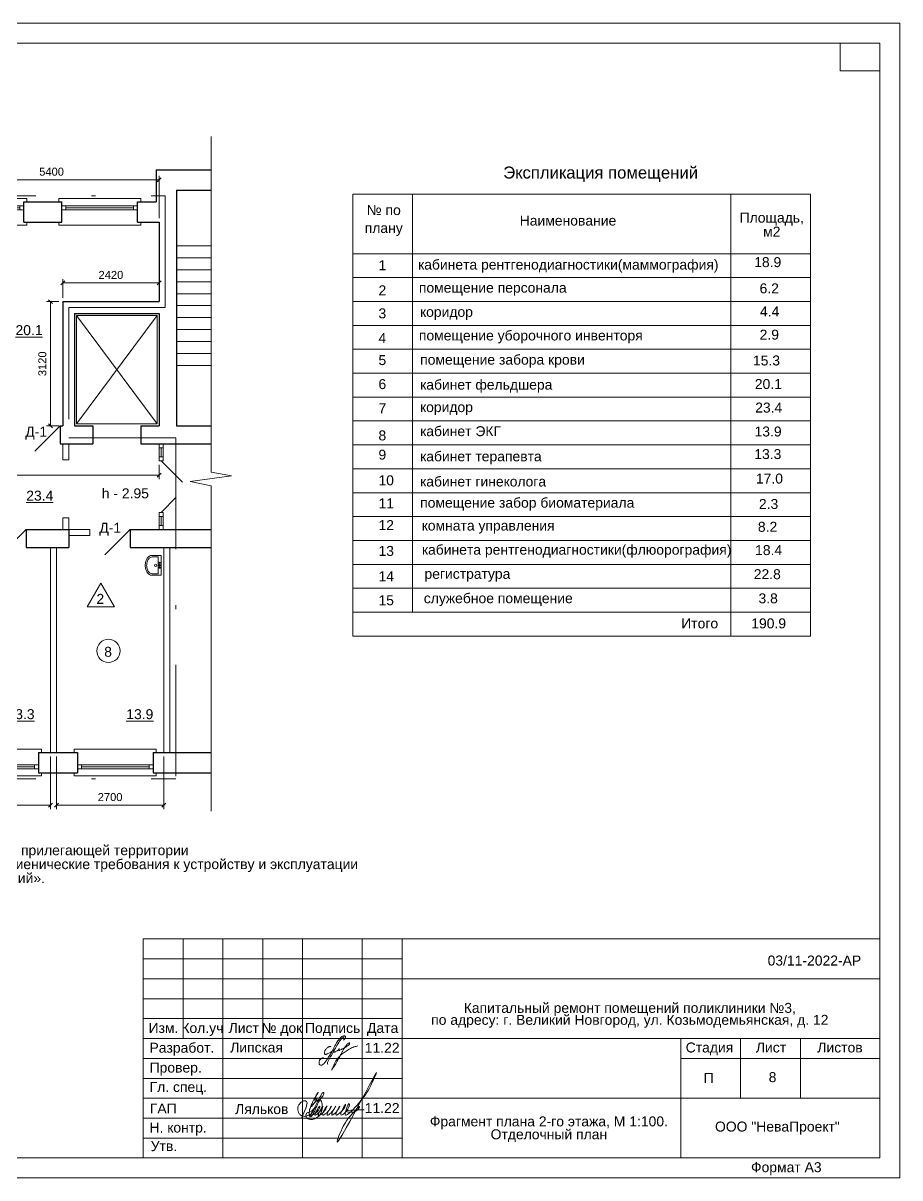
# Model space of a CAD drawing. Header units: metres. Extents: x 14591 to 15202, y 5442 to 5571.
# Drawn here: x 14936.19 to 14958.21, y 5478.8 to 5507.8 of the extents above; entities that cross this region are included whole.
import ezdxf
from ezdxf.enums import TextEntityAlignment as Align

# ---------------------------------------------------------------- set-up
doc = ezdxf.new("R2010")
doc.units = ezdxf.units.M
doc.header["$MEASUREMENT"] = 0
doc.linetypes.add('DGN Style 4', pattern=[5.601258, 2.79888, -1.39944, 0.003499, -1.39944])
doc.layers.get('Defpoints').update_dxf_attribs({"lineweight": 0})
for name, color, linetype, lineweight in [('Level 1', 7, 'Continuous', 0), ('Level 23', 7, 'Continuous', 0), ('Level 44', 7, 'Continuous', 0), ('Level 50', 7, 'Continuous', 0), ('Level 63', 7, 'Continuous', 0), ('Стены', 7, 'Continuous', 13)]:
    doc.layers.add(name, color=color, linetype=linetype, lineweight=lineweight)
doc.styles.add('ARIAL', font='arial.ttf')
doc.styles.add('Style-Arial', font='arial.ttf')
doc.styles.add('Style-txt', font='txt.shx')
doc.dimstyles.new('100', dxfattribs={"dimtxt": 0.25, "dimasz": 0.1875, "dimexe": 0.125, "dimexo": 0.125, "dimgap": 0.0625, "dimtad": 1, "dimdec": 0, "dimlfac": 1000, "dimzin": 11, "dimdsep": 46, "dimtxsty": 'Style-txt', "dimblk": 'OBLIQUE', "dimcen": 0.09, "dimadec": 0, "dimazin": 3, "dimtfac": 1, "dimtdec": 0, "dimtmove": 0, "dimatfit": 3, "dimldrblk": 'TerminatorOpen', "dimfxl": 1, "dimfrac": 2, "dimtzin": 11, "dimlwd": 0, "dimlwe": 0, "dimarcsym": 0})

# ---------------------------------------------------------------- blocks, each defined once
blk = doc.blocks.new('*U54')
at = {"layer": 'Стены', "color": 7, "linetype": 'Continuous', "lineweight": 0}
for p, q in [((-0.335, -1.03), (-0.335, 1.03)), ((-0.255, 1.03), (-0.335, 1.03)), ((0.335, 1.03), (0.255, 1.03)), ((0.335, -1.03), (0.335, 1.03)), ((-0.155, 0.85), (-0.155, -0.85)), ((-0.105, 0.85), (-0.105, -0.85)), ((-0.055, 0.85), (-0.055, -0.85)), ((-0.255, -1.03), (-0.335, -1.03)), ((0.255, -1.03), (0.335, -1.03))]:
    blk.add_line(p, q, dxfattribs=at)
at = {"layer": 'Стены', "color": 7, "linetype": 'Continuous', "lineweight": 30}
for p, q in [((0.255, 0.95), (-0.255, 0.95)), ((0.255, -0.95), (-0.255, -0.95))]:
    blk.add_line(p, q, dxfattribs=at)
at = {"layer": 'Стены', "color": 7, "linetype": 'Continuous', "lineweight": 13, "flags": 128}
for points in [[(-0.155, 0.85), (-0.155, 0.95), (-0.055, 0.95), (-0.055, 0.85), (-0.155, 0.85)], [(-0.155, -0.95), (-0.155, -0.85), (-0.055, -0.85), (-0.055, -0.95), (-0.155, -0.95)]]:
    blk.add_lwpolyline(points, close=True, dxfattribs=at)
blk = doc.blocks.new('ум6')
at = {"layer": 'Стены', "color": 7, "linetype": 'Continuous', "lineweight": 0}
for p, q in [((-0.325, 0), (-0.325, -0.306)), ((0.325, 0), (-0.325, 0)), ((0.325, -0.306), (0.325, 0)), ((-0.274, -0.103), (-0.274, -0.294)), ((0.275, -0.103), (-0.274, -0.103)), ((0.275, -0.294), (0.275, -0.103))]:
    blk.add_line(p, q, dxfattribs=at)
for centre, radius in [((-0.082, -0.054), 0.0217), ((-0.001, -0.176), 0.0383), ((-0.001, -0.054), 0.0217), ((0.074, -0.054), 0.0217)]:
    blk.add_circle(centre, radius, dxfattribs=at)
for centre, radius, start, end in [((-0.18, -0.306), 0.145, 180, 212.1154), ((-0.151, -0.294), 0.122, 180, 212.1154), ((-0.079, -0.248), 0.208, 212.1154, 236.5784), ((0.08, -0.248), 0.208, 303.4216, 327.8846), ((0.153, -0.294), 0.122, 327.8846, 0), ((0.18, -0.306), 0.145, 327.8846, 0), ((-0.094, -0.251), 0.247, 212.1154, 236.5784), ((-0.037, -0.165), 0.35, 236.5784, 254.7118), ((-0.031, -0.175), 0.295, 236.5784, 254.7118), ((0, -0.029), 0.491, 254.7118, 270), ((0.001, -0.061), 0.414, 254.7118, 270), ((0, -0.029), 0.491, 270, 285.2882), ((0.001, -0.061), 0.414, 270, 285.2882), ((0.032, -0.175), 0.295, 285.2882, 303.4216), ((0.037, -0.165), 0.35, 285.2882, 303.4216), ((0.094, -0.251), 0.247, 303.4216, 327.8846)]:
    blk.add_arc(centre, radius, start, end, dxfattribs=at)
blk = doc.blocks.new('*U150')
at = {"layer": 'Level 50', "color": 7, "linetype": 'Continuous', "lineweight": 0}
for p, q in [((-20.487, 14.5), (20.513, 14.5)), ((20.513, 14.5), (20.513, -14.5)), ((20.513, -14.5), (-20.487, -14.5))]:
    blk.add_line(p, q, dxfattribs=at)
at = {"layer": 'Level 50', "color": 7, "linetype": 'Continuous', "lineweight": 13}
for p, q in [((-18.487, 14), (20.013, 14)), ((19.013, 14), (19.013, 13.3)), ((20.013, 14), (20.013, -14)), ((19.013, 13.3), (20.013, 13.3)), ((-18.926, -14), (20.013, -14))]:
    blk.add_line(p, q, dxfattribs=at)
at = {"layer": 'Level 63', "color": 7, "linetype": 'Continuous', "lineweight": 13}
for p, q in [((1.513, -8.5), (20.013, -8.5)), ((1.513, -8.5), (1.513, -14)), ((2.513, -8.5), (2.513, -11)), ((3.513, -8.5), (3.513, -14)), ((4.513, -8.5), (4.513, -11)), ((5.513, -8.5), (5.513, -14)), ((7.013, -8.5), (7.013, -14)), ((8.013, -8.5), (8.013, -14)), ((8.013, -9.5), (20.013, -9.5)), ((1.513, -10.5), (8.013, -10.5)), ((1.513, -11), (8.013, -11)), ((8.013, -11), (20.013, -11)), ((15.013, -11.5), (20.013, -11.5)), ((8.013, -12.5), (20.013, -12.5))]:
    blk.add_line(p, q, dxfattribs=at)
at = {"layer": 'Level 63', "color": 7, "linetype": 'Continuous', "lineweight": 0}
for p, q in [((1.513, -9), (8.013, -9)), ((1.513, -9.5), (8.013, -9.5)), ((1.513, -10), (8.013, -10)), ((1.513, -11.5), (8.013, -11.5)), ((1.513, -12), (8.013, -12)), ((1.513, -12.5), (8.013, -12.5)), ((1.513, -13), (8.013, -13)), ((1.513, -13.5), (8.013, -13.5))]:
    blk.add_line(p, q, dxfattribs=at)
at = {"layer": 'Level 63', "color": 7, "linetype": 'Continuous', "lineweight": 13, "flags": 128}
for points in [[(15.013, -11), (15.013, -14)], [(16.513, -11), (16.513, -12.5)], [(18.013, -11), (18.013, -12.5)]]:
    blk.add_lwpolyline(points, dxfattribs=at)
at = {"layer": 'Level 63', "color": 7, "linetype": 'Continuous', "lineweight": 0, "style": 'Style-Arial'}
for s, p in [('Изм.', (2.02, -10.735)), ('Кол.уч', (2.997, -10.735)), ('Лист', (4.036, -10.735)), ('№ док', (4.994, -10.735)), ('Подпись', (6.268, -10.735)), ('Дата', (7.524, -10.735)), ('Разработ.', (2.482, -11.231)), ('Стадия', (15.731, -11.225)), ('Лист', (17.276, -11.225)), ('Листов', (19.009, -11.225)), ('Провер.', (2.327, -11.729)), ('Гл. спец.', (2.393, -12.216)), ('ГАП', (2.014, -12.757)), ('Н. контр.', (2.388, -13.235)), ('ООО "НеваПроект"', (17.436, -13.211)), ('Утв.', (2.032, -13.702)), ('Формат А3', (17.66, -14.231))]:
    blk.add_text(s, height=0.25, dxfattribs=at).set_placement(p, align=Align.MIDDLE_CENTER)
blk = doc.blocks.new('формат_А3')
at = {"layer": 'Level 50', "color": 7, "linetype": 'Continuous', "lineweight": 13}
blk.add_blockref('*U150', (20.487, -14.5), dxfattribs=at)
blk = doc.blocks.new('*U194')
at = {"layer": 'Level 1', "color": 5, "linetype": 'Continuous', "lineweight": 0}
for points, knots in [([(0.306, 0.776), (0.338, 0.808), (0.397, 0.875), (0.429, 0.933), (0.429, 0.965), (0.42, 1.007), (0.389, 1.038), (0.332, 1.045), (0.263, 1.027), (0.213, 1.007), (0.118, 0.929), (0.06, 0.874), (-0.031, 0.753), (-0.11, 0.623), (-0.214, 0.445), (-0.303, 0.264), (-0.383, 0.11), (-0.478, -0.059), (-0.639, -0.303), (-0.752, -0.465), (-0.872, -0.638), (-0.988, -0.735), (-1.017, -0.735), (-1.061, -0.743), (-1.139, -0.715), (-1.158, -0.689), (-1.176, -0.645), (-1.176, -0.576), (-1.169, -0.519), (-1.149, -0.433), (-1.081, -0.354), (-1.035, -0.336), (-0.993, -0.308), (-0.956, -0.297), (-0.92, -0.293), (-0.909, -0.307), (-0.916, -0.318)], [0, 0, 0, 0, 0.032258, 0.064516, 0.096774, 0.129032, 0.16129, 0.193548, 0.225806, 0.258065, 0.290323, 0.322581, 0.354839, 0.387097, 0.419355, 0.451613, 0.483871, 0.516129, 0.548387, 0.580645, 0.612903, 0.645161, 0.677419, 0.709677, 0.741935, 0.774194, 0.806452, 0.83871, 0.870968, 0.903226, 0.935484, 0.967742, 0.983871, 0.991935, 0.995968, 1, 1, 1, 1]), ([(0.324, 0.97), (0.325, 0.97), (0.327, 0.977), (0.319, 0.976), (0.313, 0.973), (0.304, 0.967), (0.289, 0.95), (0.206, 0.881), (0.152, 0.82), (0.093, 0.753), (-0.006, 0.617), (-0.174, 0.288), (-0.312, 0.065), (-0.539, -0.325), (-0.642, -0.514), (-0.687, -0.643), (-0.64, -0.686)], [0, 0, 0, 0, 0.005306, 0.009091, 0.012718, 0.03509, 0.04357, 0.143713, 0.287425, 0.431138, 0.57485, 0.718563, 0.862275, 0.934132, 0.97006, 1, 1, 1, 1])]:
    blk.add_open_spline(points, degree=3, knots=knots, dxfattribs=at)
blk.add_open_spline([(-0.466, 0.375), (-0.477, 0.405), (-0.522, 0.405), (-0.564, 0.389), (-0.626, 0.36), (-0.677, 0.321), (-0.751, 0.252), (-0.803, 0.178), (-0.835, 0.121), (-0.851, 0.046), (-0.851, -0.036), (-0.83, -0.076), (-0.798, -0.084), (-0.77, -0.084), (-0.711, -0.062), (-0.657, -0.037), (-0.529, 0.033), (-0.308, 0.141), (-0.219, 0.237), (-0.169, 0.317), (-0.193, 0.317), (-0.298, 0.134), (-0.31, 0.076), (-0.31, 0.056), (-0.266, 0.056), (-0.23, 0.056), (-0.158, 0.094), (-0.083, 0.14), (-0.024, 0.179), (0.022, 0.211), (0.057, 0.251), (0.057, 0.266), (0.032, 0.232), (0.004, 0.173), (-0.002, 0.145), (0.03, 0.145), (0.108, 0.188), (0.241, 0.256), (0.325, 0.302), (0.438, 0.365), (0.547, 0.44), (0.612, 0.48), (0.654, 0.521), (0.679, 0.566), (0.679, 0.617), (0.679, 0.634), (0.648, 0.626), (0.594, 0.589), (0.512, 0.517), (0.448, 0.428), (0.37, 0.31), (0.317, 0.235), (0.239, 0.11), (0.158, -0.046), (0.088, -0.178), (-0.026, -0.403), (-0.22, -0.74), (-0.324, -0.893), (-0.414, -0.996), (-0.414, -1.046), (-0.377, -1.018), (-0.317, -0.817), (-0.236, -0.634), (-0.15, -0.464), (-0.087, -0.376), (0.011, -0.254), (0.138, -0.127), (0.215, -0.06), (0.339, 0.033), (0.462, 0.119), (0.577, 0.204), (0.723, 0.281), (0.876, 0.347), (1.008, 0.391), (1.08, 0.409), (1.176, 0.43)], degree=3, dxfattribs=at)
blk = doc.blocks.new('_Oblique')
at = {"color": 0, "linetype": 'ByBlock', "lineweight": -2}
blk.add_line((0.5, 0.5), (-0.5, -0.5), dxfattribs=at)
blk = doc.blocks.new('*D199')
at = {"color": 7, "linetype": 'Continuous', "lineweight": 0, "transparency": 16777216}
for p, q in [((14934.21, 5502.503), (14934.21, 5503.964)), ((14939.61, 5502.903), (14939.61, 5503.964))]:
    blk.add_line(p, q, dxfattribs=at)
at = {"color": 0, "linetype": 'Continuous', "lineweight": 0, "transparency": 16777216}
blk.add_line((14934.21, 5503.864), (14939.61, 5503.864), dxfattribs=at)
at = {"layer": 'Defpoints', "color": 0, "linetype": 'Continuous', "lineweight": 40, "transparency": 16777216}
for p in [(14939.61, 5503.864), (14939.61, 5502.803), (14934.21, 5502.403)]:
    blk.add_point(p, dxfattribs=at)
at = {"color": 0, "linetype": 'Continuous', "lineweight": 0, "transparency": 16777216, "xscale": 0.1, "yscale": 0.1, "zscale": 0.1, "rotation": 180}
blk.add_blockref('_Oblique', (14934.21, 5503.864), dxfattribs=at)
at = {"color": 0, "linetype": 'Continuous', "lineweight": 0, "transparency": 16777216, "xscale": 0.1, "yscale": 0.1, "zscale": 0.1}
blk.add_blockref('_Oblique', (14939.61, 5503.864), dxfattribs=at)
at = {"color": 0, "linetype": 'Continuous', "lineweight": 0, "transparency": 16777216, "insert": (14936.91, 5504.066), "char_height": 0.2, "attachment_point": 5, "style": 'Style-Arial'}
blk.add_mtext('5400', dxfattribs=at)
blk = doc.blocks.new('TerminatorOpen')
at = {"color": 0, "linetype": 'ByBlock', "lineweight": -2}
for q in [(-1, 0.5), (-1, 0), (-1, -0.5)]:
    blk.add_line((0, 0), q, dxfattribs=at)
blk = doc.blocks.new('*D200')
at = {"color": 7, "linetype": 'Continuous', "lineweight": 0, "transparency": 16777216}
for p, q in [((14937.03, 5489.383), (14937.03, 5488.059)), ((14939.73, 5489.383), (14939.73, 5488.059))]:
    blk.add_line(p, q, dxfattribs=at)
at = {"color": 0, "linetype": 'Continuous', "lineweight": 0, "transparency": 16777216}
blk.add_line((14937.03, 5488.159), (14939.73, 5488.159), dxfattribs=at)
at = {"layer": 'Defpoints', "color": 0, "linetype": 'Continuous', "lineweight": 40, "transparency": 16777216}
for p in [(14937.03, 5489.483), (14939.73, 5489.483), (14939.73, 5488.159)]:
    blk.add_point(p, dxfattribs=at)
at = {"color": 0, "linetype": 'Continuous', "lineweight": 0, "transparency": 16777216, "xscale": 0.1, "yscale": 0.1, "zscale": 0.1, "rotation": 180}
blk.add_blockref('_Oblique', (14937.03, 5488.159), dxfattribs=at)
at = {"color": 0, "linetype": 'Continuous', "lineweight": 0, "transparency": 16777216, "xscale": 0.1, "yscale": 0.1, "zscale": 0.1}
blk.add_blockref('_Oblique', (14939.73, 5488.159), dxfattribs=at)
at = {"color": 0, "linetype": 'Continuous', "lineweight": 0, "transparency": 16777216, "insert": (14938.38, 5488.361), "char_height": 0.2, "attachment_point": 5, "style": 'Style-Arial'}
blk.add_mtext('2700', dxfattribs=at)
blk = doc.blocks.new('*D201')
at = {"color": 7, "linetype": 'Continuous', "lineweight": 0, "transparency": 16777216}
for p, q in [((14934.28, 5489.383), (14934.28, 5488.059)), ((14936.88, 5489.383), (14936.88, 5488.059))]:
    blk.add_line(p, q, dxfattribs=at)
at = {"color": 0, "linetype": 'Continuous', "lineweight": 0, "transparency": 16777216}
blk.add_line((14934.28, 5488.159), (14936.88, 5488.159), dxfattribs=at)
at = {"layer": 'Defpoints', "color": 0, "linetype": 'Continuous', "lineweight": 40, "transparency": 16777216}
for p in [(14934.28, 5489.483), (14936.88, 5489.483), (14936.88, 5488.159)]:
    blk.add_point(p, dxfattribs=at)
at = {"color": 0, "linetype": 'Continuous', "lineweight": 0, "transparency": 16777216, "xscale": 0.1, "yscale": 0.1, "zscale": 0.1, "rotation": 180}
blk.add_blockref('_Oblique', (14934.28, 5488.159), dxfattribs=at)
at = {"color": 0, "linetype": 'Continuous', "lineweight": 0, "transparency": 16777216, "xscale": 0.1, "yscale": 0.1, "zscale": 0.1}
blk.add_blockref('_Oblique', (14936.88, 5488.159), dxfattribs=at)
at = {"color": 0, "linetype": 'Continuous', "lineweight": 0, "transparency": 16777216, "insert": (14935.58, 5488.361), "char_height": 0.2, "attachment_point": 5, "style": 'Style-Arial'}
blk.add_mtext('2600', dxfattribs=at)
blk = doc.blocks.new('*D329')
at = {"color": 7, "linetype": 'Continuous', "lineweight": 0, "transparency": 16777216}
for p, q in [((14937.19, 5500.903), (14937.19, 5501.372)), ((14939.61, 5500.903), (14939.61, 5501.372))]:
    blk.add_line(p, q, dxfattribs=at)
at = {"color": 0, "linetype": 'Continuous', "lineweight": 0, "transparency": 16777216}
blk.add_line((14937.19, 5501.272), (14939.61, 5501.272), dxfattribs=at)
at = {"layer": 'Defpoints', "color": 0, "linetype": 'Continuous', "lineweight": 40, "transparency": 16777216}
for p in [(14939.61, 5501.272), (14937.19, 5500.803), (14939.61, 5500.803)]:
    blk.add_point(p, dxfattribs=at)
at = {"color": 0, "linetype": 'Continuous', "lineweight": 0, "transparency": 16777216, "xscale": 0.1, "yscale": 0.1, "zscale": 0.1, "rotation": 180}
blk.add_blockref('_Oblique', (14937.19, 5501.272), dxfattribs=at)
at = {"color": 0, "linetype": 'Continuous', "lineweight": 0, "transparency": 16777216, "xscale": 0.1, "yscale": 0.1, "zscale": 0.1}
blk.add_blockref('_Oblique', (14939.61, 5501.272), dxfattribs=at)
at = {"color": 0, "linetype": 'Continuous', "lineweight": 0, "transparency": 16777216, "insert": (14938.4, 5501.474), "char_height": 0.2, "attachment_point": 5, "style": 'Style-Arial'}
blk.add_mtext('2420', dxfattribs=at)
blk = doc.blocks.new('*D330')
at = {"color": 7, "linetype": 'Continuous', "lineweight": 0, "transparency": 16777216}
for p, q in [((14937.09, 5500.803), (14936.781, 5500.803)), ((14937.09, 5497.683), (14936.781, 5497.683))]:
    blk.add_line(p, q, dxfattribs=at)
at = {"color": 0, "linetype": 'Continuous', "lineweight": 0, "transparency": 16777216}
blk.add_line((14936.881, 5500.803), (14936.881, 5497.683), dxfattribs=at)
at = {"layer": 'Defpoints', "color": 0, "linetype": 'Continuous', "lineweight": 40, "transparency": 16777216}
for p in [(14937.19, 5500.803), (14936.881, 5497.683), (14937.19, 5497.683)]:
    blk.add_point(p, dxfattribs=at)
at = {"color": 0, "linetype": 'Continuous', "lineweight": 0, "transparency": 16777216, "xscale": 0.1, "yscale": 0.1, "zscale": 0.1}
for p, rotation in [((14936.881, 5500.803), 90), ((14936.881, 5497.683), 270)]:
    blk.add_blockref('_Oblique', p, dxfattribs=dict(at, rotation=rotation))
at = {"color": 0, "linetype": 'Continuous', "lineweight": 0, "transparency": 16777216, "insert": (14936.679, 5499.243), "char_height": 0.2, "attachment_point": 5, "rotation": 90, "style": 'Style-Arial'}
blk.add_mtext('3120', dxfattribs=at)
blk = doc.blocks.new('*D335')
at = {"color": 7, "linetype": 'Continuous', "lineweight": 0, "transparency": 16777216}
for p, q in [((14928.54, 5496.758), (14928.54, 5496.349)), ((14939.61, 5496.708), (14939.61, 5496.349))]:
    blk.add_line(p, q, dxfattribs=at)
at = {"color": 0, "linetype": 'Continuous', "lineweight": 0, "transparency": 16777216}
blk.add_line((14928.54, 5496.449), (14939.61, 5496.449), dxfattribs=at)
at = {"layer": 'Defpoints', "color": 0, "linetype": 'Continuous', "lineweight": 40, "transparency": 16777216}
for p in [(14928.54, 5496.858), (14939.61, 5496.808), (14939.61, 5496.449)]:
    blk.add_point(p, dxfattribs=at)
at = {"color": 0, "linetype": 'Continuous', "lineweight": 0, "transparency": 16777216, "xscale": 0.1, "yscale": 0.1, "zscale": 0.1, "rotation": 180}
blk.add_blockref('_Oblique', (14928.54, 5496.449), dxfattribs=at)
at = {"color": 0, "linetype": 'Continuous', "lineweight": 0, "transparency": 16777216, "xscale": 0.1, "yscale": 0.1, "zscale": 0.1}
blk.add_blockref('_Oblique', (14939.61, 5496.449), dxfattribs=at)
at = {"color": 0, "linetype": 'Continuous', "lineweight": 0, "transparency": 16777216, "insert": (14932.939, 5496.651), "char_height": 0.2, "attachment_point": 5, "style": 'Style-Arial'}
blk.add_mtext('11070', dxfattribs=at)

msp = doc.modelspace()

# ---------------------------------------------------------------- linework, layer by layer
at = {"color": 7, "linetype": 'Continuous', "lineweight": 0}
for p, q in [((14944.4716991, 5501.40635203), (14955.9716991, 5501.40635203)), ((14944.4716991, 5500.80635203), (14955.9716991, 5500.80635203)), ((14944.4716991, 5500.20635203), (14955.9716991, 5500.20635203)), ((14944.4716991, 5499.60635203), (14955.9716991, 5499.60635203)), ((14944.4716991, 5499.00635203), (14955.9716991, 5499.00635203)), ((14944.4716991, 5498.40635203), (14955.9716991, 5498.40635203)), ((14944.4716991, 5497.80635203), (14955.9716991, 5497.80635203)), ((14944.4716991, 5497.20635203), (14955.9716991, 5497.20635203)), ((14944.4716991, 5496.60635203), (14955.9716991, 5496.60635203)), ((14944.4716991, 5496.00635203), (14955.9716991, 5496.00635203)), ((14944.4716991, 5495.40635203), (14955.9716991, 5495.40635203)), ((14944.4716991, 5494.80635203), (14955.9716991, 5494.80635203)), ((14944.4716991, 5494.20635203), (14955.9716991, 5494.20635203)), ((14944.4716991, 5493.60635203), (14955.9716991, 5493.60635203))]:
    msp.add_line(p, q, dxfattribs=at)
at = {"color": 7, "linetype": 'Continuous', "lineweight": 0, "flags": 128}
msp.add_lwpolyline([(14940.91808689, 5504.94754087), (14940.91808689, 5496.51989794), (14941.42633372, 5496.4252354), (14940.38782551, 5496.28972287), (14940.91808689, 5496.18177743), (14940.91808689, 5488.01093405)], dxfattribs=at)
at = {"color": 5, "linetype": 'Continuous', "lineweight": 0}
msp.add_spline([(14943.19306709, 5480.31748939), (14943.2957325, 5480.55230721), (14943.32091585, 5480.64629277), (14943.32091585, 5480.69949668), (14943.28968852, 5480.73072402), (14943.24040825, 5480.73072402), (14943.16306198, 5480.68606813), (14943.10830946, 5480.61627981), (14943.09385779, 5480.57589147), (14943.09385779, 5480.50727486), (14943.11090528, 5480.44365277), (14943.15374216, 5480.38295512), (14943.20300412, 5480.35451371), (14943.26976674, 5480.34337059), (14943.33781889, 5480.36160511), (14943.396295, 5480.38820124), (14943.43640204, 5480.41920102), (14943.50776582, 5480.5428067), (14943.57395973, 5480.67887021), (14943.6276852, 5480.78929798), (14943.68391463, 5480.88669022), (14943.7211281, 5480.93885113), (14943.73849216, 5480.94350382), (14943.74518565, 5480.91852338), (14943.73417361, 5480.87742588), (14943.70170077, 5480.83258567), (14943.51047378, 5480.46415506), (14943.44970578, 5480.35890179), (14943.40419147, 5480.33262409), (14943.39201807, 5480.35370904), (14943.38636475, 5480.37480753), (14943.37887263, 5480.45027821), (14943.41199628, 5480.57389735), (14943.50683836, 5480.78059043), (14943.60510052, 5480.95078549), (14943.50804681, 5480.75347267), (14943.57118923, 5480.80906577), (14943.44241701, 5480.58602575), (14943.54316738, 5480.71654991), (14943.61733839, 5480.75937256), (14943.67358424, 5480.74430153), (14943.70038285, 5480.68417298), (14943.70829321, 5480.58725248), (14943.63751409, 5480.36443249), (14943.54974686, 5480.30014371), (14943.48518786, 5480.27321043), (14943.38598288, 5480.26945833), (14943.31720439, 5480.29861943), (14943.30468953, 5480.32029582), (14943.29713323, 5480.37091043), (14943.31090113, 5480.42229291), (14943.38661663, 5480.44987719), (14943.539519, 5480.58685057), (14943.42402519, 5480.35962209), (14943.48348343, 5480.39395032), (14943.63772076, 5480.54818765), (14943.64983982, 5480.59341659), (14943.52467249, 5480.37662042), (14943.65763783, 5480.47760597), (14943.72599501, 5480.6005157), (14943.60864028, 5480.36748786), (14943.77050734, 5480.49508513), (14943.82896505, 5480.6005157), (14943.70575906, 5480.38293782), (14943.87186995, 5480.48894473), (14943.93834821, 5480.6005157), (14943.82855441, 5480.38066482), (14943.99842703, 5480.51715965), (14944.04593815, 5480.6005157), (14943.94432162, 5480.38386498), (14944.14191315, 5480.57590643), (14944.14678336, 5480.58812215), (14944.04831512, 5480.39581373), (14944.29247362, 5480.6227746), (14944.29513884, 5480.63272133), (14944.17105504, 5480.39225987), (14944.39012539, 5480.6228667), (14944.39012539, 5480.65181177), (14944.2809165, 5480.40397486), (14944.58117133, 5480.6288314), (14944.92523011, 5481.12190863), (14945.0601851, 5481.41242899), (14944.08268512, 5479.71934937), (14944.26579768, 5480.15133), (14944.49053278, 5480.44192185), (14944.64367483, 5480.5950639), (14944.58805736, 5480.49873161), (14944.31799207, 5480.46636183), (14944.76069122, 5480.50892579)], degree=3, dxfattribs=at)
at = {"layer": 'Level 23', "color": 7, "linetype": 'Continuous', "lineweight": 13}
for p, q in [((14955.9716991, 5503.50635203), (14955.9716991, 5492.40635203)), ((14944.4716991, 5493.00635203), (14955.9716991, 5493.00635203)), ((14944.4716991, 5492.40635203), (14955.9716991, 5492.40635203))]:
    msp.add_line(p, q, dxfattribs=at)
at = {"layer": 'Level 44', "color": 7, "linetype": 'Continuous', "lineweight": 13}
for p, q in [((14944.4716991, 5503.50635203), (14955.9716991, 5503.50635203)), ((14944.4716991, 5503.50635203), (14944.4716991, 5492.40635203)), ((14945.9716991, 5503.50635203), (14945.9716991, 5493.00635203)), ((14953.9716991, 5503.50635203), (14953.9716991, 5492.40635203)), ((14944.4716991, 5502.00635203), (14955.9716991, 5502.00635203))]:
    msp.add_line(p, q, dxfattribs=at)
at = {"layer": 'Level 63', "color": 1, "linetype": 'DGN Style 4', "lineweight": 13}
for p, q in [((14922.31989345, 5503.46303145), (14939.75989345, 5503.46303145)), ((14939.75989345, 5503.46303145), (14939.75989345, 5500.65303145)), ((14937.33989345, 5500.65303145), (14939.75989345, 5500.65303145)), ((14937.33989345, 5500.65303145), (14937.33989345, 5497.38303145)), ((14937.33989345, 5497.38303145), (14940.02989345, 5497.38303145)), ((14940.02989345, 5497.38303145), (14940.02989345, 5488.82303145)), ((14922.31989345, 5488.82303145), (14940.02989345, 5488.82303145))]:
    msp.add_line(p, q, dxfattribs=at)
at = {"layer": 'Стены', "color": 7, "linetype": 'Continuous', "lineweight": 30}
for p, q in [((14939.53989345, 5504.11303145), (14939.53989345, 5503.31303145)), ((14939.53989345, 5504.11303145), (14940.91808689, 5504.11303145)), ((14940.04989345, 5503.60303145), (14940.04989345, 5497.68303145)), ((14940.04989345, 5503.60303145), (14940.91808689, 5503.60303145)), ((14936.20989345, 5503.31303145), (14937.16989345, 5503.31303145)), ((14939.06989345, 5503.31303145), (14939.53989345, 5503.31303145)), ((14936.20989345, 5502.80303145), (14937.16989345, 5502.80303145)), ((14939.06989345, 5502.80303145), (14939.60989345, 5502.80303145)), ((14939.60989345, 5502.80303145), (14939.60989345, 5500.80303145)), ((14937.18989345, 5500.80303145), (14939.60989345, 5500.80303145)), ((14937.18989345, 5500.80303145), (14937.18989345, 5497.68303145)), ((14937.48989345, 5500.50303145), (14939.60989345, 5500.50303145)), ((14937.48989345, 5500.50303145), (14937.48989345, 5497.68303145)), ((14939.60989345, 5500.50303145), (14939.60989345, 5497.68303145)), ((14937.12989345, 5497.68303145), (14937.12989345, 5497.23303145)), ((14937.12989345, 5497.68303145), (14937.18989345, 5497.68303145)), ((14937.48989345, 5497.68303145), (14937.94989345, 5497.68303145)), ((14937.94989345, 5497.68303145), (14937.94989345, 5497.23303145)), ((14939.14989345, 5497.68303145), (14939.14989345, 5497.23303145)), ((14939.14989345, 5497.68303145), (14939.60989345, 5497.68303145)), ((14940.04989345, 5497.68303145), (14940.91808689, 5497.68303145)), ((14937.12989345, 5497.23303145), (14937.94989345, 5497.23303145)), ((14939.14989345, 5497.23303145), (14940.91808689, 5497.23303145)), ((14936.27438749, 5495.08303145), (14936.27438749, 5494.63303145)), ((14936.27438749, 5495.08303145), (14937.33989345, 5495.08303145)), ((14937.33989345, 5495.08303145), (14937.33989345, 5494.63303145)), ((14938.87989345, 5495.08303145), (14940.91808689, 5495.08303145)), ((14938.87989345, 5495.08303145), (14938.87989345, 5494.63303145)), ((14936.27438749, 5494.63303145), (14937.33989345, 5494.63303145)), ((14938.87989345, 5494.63303145), (14940.91808689, 5494.63303145)), ((14936.57989345, 5489.48303145), (14937.55989345, 5489.48303145)), ((14939.45989345, 5489.48303145), (14940.91808689, 5489.48303145)), ((14936.57989345, 5488.97303145), (14937.55989345, 5488.97303145)), ((14939.45989345, 5488.97303145), (14940.91808689, 5488.97303145))]:
    msp.add_line(p, q, dxfattribs=at)
at = {"layer": 'Стены', "color": 7, "linetype": 'Continuous', "lineweight": 0}
for p, q in [((14940.04989345, 5502.20303145), (14940.91808689, 5502.20303145)), ((14940.04989345, 5501.90303145), (14940.91808689, 5501.90303145)), ((14940.04989345, 5501.60303145), (14940.91808689, 5501.60303145)), ((14940.04989345, 5501.30303145), (14940.91808689, 5501.30303145)), ((14940.04989345, 5501.00303145), (14940.91808689, 5501.00303145)), ((14937.53989345, 5500.45303145), (14939.55989345, 5497.73303145)), ((14939.55989345, 5500.45303145), (14937.53989345, 5497.73303145)), ((14940.04989345, 5500.70303145), (14940.91808689, 5500.70303145)), ((14940.04989345, 5500.40303145), (14940.91808689, 5500.40303145)), ((14940.04989345, 5500.10303145), (14940.91808689, 5500.10303145)), ((14940.04989345, 5499.80303145), (14940.91808689, 5499.80303145)), ((14940.04989345, 5499.50303145), (14940.91808689, 5499.50303145)), ((14940.04989345, 5499.20303145), (14940.91808689, 5499.20303145)), ((14936.49349735, 5497.04663535), (14937.12989345, 5497.68303145)), ((14939.60989345, 5497.13303145), (14939.60989345, 5496.90803145)), ((14939.65989345, 5497.13303145), (14939.65989345, 5496.90803145)), ((14939.70989345, 5497.13303145), (14939.70989345, 5496.90803145)), ((14939.65989345, 5496.80803145), (14940.19733615, 5496.27058876)), ((14939.65989345, 5495.50803145), (14940.04168957, 5495.88982757)), ((14939.60989345, 5495.40803145), (14939.60989345, 5495.18303145)), ((14939.65989345, 5495.40803145), (14939.65989345, 5495.18303145)), ((14939.70989345, 5495.18303145), (14939.70989345, 5495.40803145)), ((14935.63799139, 5494.44663535), (14936.27438749, 5495.08303145)), ((14938.24349735, 5494.44663535), (14938.87989345, 5495.08303145))]:
    msp.add_line(p, q, dxfattribs=at)
at = {"layer": 'Стены', "color": 7, "linetype": 'Continuous', "lineweight": 13}
for p, q in [((14937.18989345, 5497.23303145), (14937.18989345, 5496.83303145)), ((14937.33989345, 5497.23303145), (14937.33989345, 5496.83303145)), ((14937.18989345, 5496.83303145), (14937.33989345, 5496.83303145)), ((14937.18989345, 5495.37303145), (14937.33989345, 5495.37303145)), ((14937.18989345, 5495.37303145), (14937.18989345, 5495.08303145)), ((14937.33989345, 5495.37303145), (14937.33989345, 5495.08303145)), ((14937.33989345, 5495.08303145), (14937.86989345, 5495.08303145)), ((14937.33989345, 5494.93303145), (14937.86989345, 5494.93303145)), ((14937.86989345, 5495.08303145), (14937.86989345, 5494.93303145)), ((14936.87989345, 5494.63303145), (14936.87989345, 5494.53303145)), ((14937.02989345, 5494.63303145), (14937.02989345, 5494.53303145)), ((14939.72989345, 5494.63303145), (14939.72989345, 5489.48303145)), ((14939.87989345, 5494.63303145), (14939.87989345, 5489.48303145)), ((14936.87989345, 5493.73303145), (14936.87989345, 5494.53303145)), ((14937.02989345, 5494.53303145), (14937.02989345, 5493.73303145)), ((14936.87989345, 5493.73303145), (14936.87989345, 5489.48303145)), ((14937.02989345, 5493.73303145), (14937.02989345, 5489.48303145))]:
    msp.add_line(p, q, dxfattribs=at)
at = {"layer": 'Стены', "color": 7, "linetype": 'Continuous', "lineweight": 0, "flags": 128}
msp.add_lwpolyline([(14939.55989345, 5500.45303145), (14937.53989345, 5500.45303145), (14937.53989345, 5497.73303145), (14939.55989345, 5497.73303145), (14939.55989345, 5500.45303145)], close=True, dxfattribs=at)
at = {"layer": 'Стены', "color": 7, "linetype": 'Continuous', "lineweight": 13, "flags": 128}
for points in [[(14939.60989345, 5497.23303145), (14939.70989345, 5497.23303145), (14939.70989345, 5497.13303145), (14939.60989345, 5497.13303145), (14939.60989345, 5497.23303145)], [(14939.60989345, 5496.90803145), (14939.70989345, 5496.90803145), (14939.70989345, 5496.80803145), (14939.60989345, 5496.80803145), (14939.60989345, 5496.90803145)], [(14939.60989345, 5495.50803145), (14939.70989345, 5495.50803145), (14939.70989345, 5495.40803145), (14939.60989345, 5495.40803145), (14939.60989345, 5495.50803145)], [(14939.60989345, 5495.18303145), (14939.70989345, 5495.18303145), (14939.70989345, 5495.08303145), (14939.60989345, 5495.08303145), (14939.60989345, 5495.18303145)], [(14938.14716234, 5493.73762725), (14937.80075218, 5493.13762725), (14938.49357251, 5493.13762725), (14938.14716234, 5493.73762725)]]:
    msp.add_lwpolyline(points, close=True, dxfattribs=at)
at = {"layer": 'Стены', "color": 7, "linetype": 'Continuous', "lineweight": 0}
msp.add_circle((14938.33902635, 5492.03332295), 0.29156969, dxfattribs=at)

# ---------------------------------------------------------------- block references
at = {"layer": 'Level 1', "color": 5, "linetype": 'Continuous', "lineweight": 0, "xscale": 0.4141646088358931, "yscale": 0.4141646088358931, "zscale": 0.4141646088358931}
msp.add_blockref('*U194', (14944.11469445, 5481.93346194), dxfattribs=at)
at = {"layer": 'Level 50', "color": 7, "linetype": 'Continuous', "lineweight": 13}
msp.add_blockref('формат_А3', (14917.21346478, 5507.79848889), dxfattribs=at)
at = {"layer": 'Стены', "color": 7, "linetype": 'Continuous', "lineweight": 30}
for p, rotation in [((14935.25994291, 5503.05801203), 270), ((14938.11994291, 5503.05801203), 270), ((14935.62984399, 5489.22805088), 90), ((14938.50984399, 5489.22805088), 90)]:
    msp.add_blockref('*U54', p, dxfattribs=dict(at, rotation=rotation))
at = {"layer": 'Стены', "color": 7, "linetype": 'Continuous', "lineweight": 0, "xscale": 0.7689468503965201, "yscale": 0.7689468503965201, "zscale": 0.7689468503965201, "rotation": 270}
msp.add_blockref('ум6', (14939.66299845, 5494.18109268), dxfattribs=at)

# ---------------------------------------------------------------- texts
at = {"color": 7, "linetype": 'Continuous', "lineweight": 0, "style": 'Style-Arial'}
for s, p in [('1', (14945.11901895, 5501.84278337)), ('2', (14945.11901895, 5501.21273238)), ('3', (14945.11901895, 5500.63375147)), ('4', (14945.11901895, 5500.01617183)), ('5', (14945.11901895, 5499.46035015)), ('6', (14945.11901895, 5498.85821)), ('7', (14945.11901895, 5498.2483501)), ('8', (14945.11901895, 5497.56901249)), ('9', (14945.11901895, 5497.08597699)), ('10', (14945.11901895, 5496.44192964)), ('11', (14945.11901895, 5495.86405155)), ('12', (14945.11901895, 5495.31705244)), ('13', (14945.11901895, 5494.66859381)), ('14', (14945.11901895, 5494.0313831)), ('15', (14945.11901895, 5493.42924294)), ('Итого', (14952.72256596, 5492.84866989)), ('190.9', (14954.48087579, 5492.84866989)), ('03/11-2022-АР', (14954.89186397, 5484.38243262))]:
    msp.add_text(s, height=0.25, dxfattribs=at).set_placement(p, align=Align.TOP_LEFT)
msp.add_text('Липская', height=0.25, dxfattribs=at).set_placement((14942.0579687, 5482.19799699), align=Align.TOP_CENTER)
at = {"color": 18, "linetype": 'Continuous', "lineweight": 13, "true_color": 0x000000, "style": 'ARIAL'}
for s, p in [('11.22', (14945.21151882, 5482.19016211)), ('П', (14953.41182196, 5481.43308009)), ('11.22', (14945.21151882, 5480.67770663))]:
    msp.add_text(s, height=0.25, dxfattribs=at).set_placement(p, align=Align.TOP_CENTER)
at = {"color": 7, "lineweight": 13, "style": 'Style-Arial'}
for s, p in [('8', (14954.9177617, 5481.45400484)), ('Ляльков', (14941.52008927, 5480.6511293))]:
    msp.add_text(s, height=0.25, dxfattribs=at).set_placement(p, align=Align.TOP_LEFT)
at = {"color": 7, "linetype": 'Continuous', "lineweight": 13, "char_height": 0.25, "style": 'Style-Arial'}
for s, insert, attachment_point, line_spacing_factor in [('кабинета рентгенодиагностики(маммография)\\P', (14946.11476401, 5501.85918255), 1, 0.6), ('помещение персонала\\P', (14946.13482514, 5501.2786691), 1, 0.6), ('помещение уборочного инвенторя\\P', (14946.13482514, 5500.07922872), 1, 0.6), ('комната управления\\P', (14946.2052081, 5495.3059639), 1, 1.2), ('кабинета рентгенодиагностики(флюорография)\\P', (14946.21145093, 5494.69889254), 1, 1.2), ('регистратура\\P', (14946.27442175, 5494.09315153), 1, 1.2), ('служебное помещение', (14946.25756374, 5493.48103939), 1, 0.792), ('Фрагмент плана 2-го этажа, М 1:100. \\PОтделочный план', (14949.3988583, 5480.01941615), 5, 0.776524)]:
    msp.add_mtext(s, dxfattribs=dict(at, insert=insert, attachment_point=attachment_point, line_spacing_factor=line_spacing_factor))
at = {"color": 7, "linetype": 'Continuous', "lineweight": 0, "insert": (14938.17107587, 5496.11443373), "char_height": 0.25, "attachment_point": 1, "line_spacing_factor": 0.6, "style": 'Style-Arial'}
msp.add_mtext('h - 2.95\\P', dxfattribs=at)
at = {"linetype": 'Continuous', "lineweight": 0, "insert": (14951.43115834, 5482.88018569), "char_height": 0.25, "attachment_point": 5, "line_spacing_factor": 0.72, "style": 'Style-Arial'}
msp.add_mtext('Капитальный ремонт помещений поликлиники №3, \\Pпо адресу: г. Великий Новгород, ул. Козьмодемьянская, д. 12', dxfattribs=at)
at = {"layer": 'Level 44', "color": 7, "linetype": 'Continuous', "lineweight": 0, "style": 'Style-Arial'}
for s, height, p in [('Экспликация помещений', 0.3, (14950.69760623, 5504.04542182)), ('Наименование', 0.2500002, (14949.87854247, 5502.83960649))]:
    msp.add_text(s, height=height, dxfattribs=at).set_placement(p, align=Align.MIDDLE_CENTER)
at = {"layer": 'Level 44', "color": 7, "linetype": 'Continuous', "lineweight": 13, "style": 'Style-Arial'}
for s, p in [('18.9', (14954.55474539, 5501.92090881)), ('6.2', (14954.68954048, 5501.26211124)), ('4.4', (14954.69887112, 5500.68235491)), ('%%u20.1%%U', (14936.00430817, 5500.21279449)), ('2.9', (14954.69124149, 5500.10000232)), ('15.3', (14954.52341457, 5499.45098225)), ('20.1', (14954.5706531, 5498.85993924)), ('23.4', (14954.57917463, 5498.26889622)), ('13.9', (14954.56366287, 5497.66779428)), ('13.3', (14954.55691451, 5497.10039298)), ('17.0', (14954.59740468, 5496.48570824)), ('%%u23.4%%U', (14936.27424265, 5496.05588384)), ('2.3', (14954.67260072, 5495.84738178)), ('8.2', (14954.64705173, 5495.27377712)), ('18.4', (14954.5771596, 5494.68893747)), ('22.8', (14954.54341778, 5494.08431166)), ('3.8', (14954.66247817, 5493.47782915)), ('%%u13.3%%U', (14935.80321646, 5490.5690747)), ('%%u13.9%%U', (14938.78599247, 5490.5690747))]:
    msp.add_text(s, height=0.25, dxfattribs=at).set_placement(p, align=Align.TOP_LEFT)
at = {"layer": 'Level 44', "color": 7, "linetype": 'Continuous', "lineweight": 0, "char_height": 0.2500002, "attachment_point": 5, "style": 'Style-Arial'}
for s, insert, line_spacing_factor in [('№ по\\Pплану\\P', (14945.2521991, 5502.83948533), 1.08), ('Площадь,\\Pм2', (14954.9961991, 5502.73738533), 0.84)]:
    msp.add_mtext(s, dxfattribs=dict(at, insert=insert, line_spacing_factor=line_spacing_factor))
at = {"layer": 'Level 63', "color": 7, "linetype": 'DGN Style 4', "lineweight": 13, "style": 'Style-Arial'}
for s, p in [('коридор', (14946.16317975, 5500.67171919)), ('помещение забора крови', (14946.16668008, 5499.47140975)), ('кабинет фельдшера', (14946.16668008, 5498.84375846)), ('коридор', (14946.16317975, 5498.28052801)), ('кабинет ЭКГ', (14946.16668008, 5497.67552831)), ('кабинет терапевта', (14946.16668008, 5497.0436103)), ('кабинет гинеколога', (14946.16668008, 5496.41169228)), ('помещение забор биоматериала', (14946.16668008, 5495.87967019))]:
    msp.add_text(s, height=0.25, dxfattribs=at).set_placement(p, align=Align.TOP_LEFT)
at = {"layer": 'Level 63', "color": 7, "linetype": 'Continuous', "lineweight": 13, "style": 'Style-Arial'}
for p in [(14936.5242139, 5497.53844284), (14938.3834565, 5495.12561292)]:
    msp.add_text('Д-1', height=0.25, dxfattribs=at).set_placement(p, align=Align.MIDDLE_CENTER)
at = {"layer": 'Level 63', "color": 18, "linetype": 'Continuous', "lineweight": 13, "true_color": 0x000000, "insert": (14921.62214024, 5487.15261503), "char_height": 0.25, "width": 44.7545731707, "attachment_point": 1, "line_spacing_factor": 0.84, "style": 'Style-Arial'}
msp.add_mtext('\\pl0.70875,t0.70875; Расчет защиты от рентгеновского излучения смежных с процедурной помещений и прилегающей территории \\Pне обходимо выполнить в соответствии с требованиями СанПиН 2.6.1.1192-03 «Гигиенические требования к устройству и эксплуатации \\Pрентгеновских кабинетов, аппаратов и проведению рентгенологических исследований».\\P', dxfattribs=at)
at = {"layer": 'Стены', "color": 7, "linetype": 'Continuous', "lineweight": 13, "style": 'Style-Arial'}
for s, p in [('2', (14938.13414343, 5493.33916774)), ('8', (14938.32942943, 5492.01030754))]:
    msp.add_text(s, height=0.25, dxfattribs=at).set_placement(p, align=Align.MIDDLE_CENTER)

# ---------------------------------------------------------------- dimensions: what is measured, and where the dimension line sits
at = {"color": 7, "linetype": 'Continuous', "lineweight": 0}
for base, p1, p2, picture, middle in [((14939.60989345, 5503.86355926), (14934.20989345, 5502.40303145), (14939.60989345, 5502.80303145), '*D199', (14936.90989345, 5504.06567386)), ((14939.60989345, 5501.27221278), (14937.18989345, 5500.80303145), (14939.60989345, 5500.80303145), '*D329', (14938.39989345, 5501.47432738)), ((14936.87989345, 5488.15924011), (14934.27989345, 5489.48303145), (14936.87989345, 5489.48303145), '*D201', (14935.57989345, 5488.36135471)), ((14939.72989345, 5488.15924011), (14937.02989345, 5489.48303145), (14939.72989345, 5489.48303145), '*D200', (14938.37989345, 5488.36135471))]:
    dim = msp.add_linear_dim(base=base, p1=p1, p2=p2, dimstyle='100', override={"dimtxt": 0.2, "dimasz": 0.1, "dimexe": 0.1, "dimexo": 0.1, "dimgap": 0.1, "dimdec": 4, "dimtxsty": 'Style-Arial', "dimclre": 7, "dimtdec": 4, "dimtofl": 0, "dimfrac": 0}, dxfattribs=at)
    dim.commit()
    dim.dimension.update_dxf_attribs({"geometry": picture, "text_midpoint": middle})
dim = msp.add_linear_dim(base=(14936.88145706, 5497.68303145), p1=(14937.18989345, 5500.80303145), p2=(14937.18989345, 5497.68303145), angle=270, dimstyle='100', override={"dimtxt": 0.2, "dimasz": 0.1, "dimexe": 0.1, "dimexo": 0.1, "dimgap": 0.1, "dimdec": 4, "dimtxsty": 'Style-Arial', "dimclre": 7, "dimtdec": 4, "dimtofl": 0, "dimfrac": 0}, dxfattribs=at)
dim.commit()
dim.dimension.update_dxf_attribs({"geometry": '*D330', "text_midpoint": (14936.67927424, 5499.24303145)})
dim = msp.add_linear_dim(base=(14939.60989345, 5496.44904329), p1=(14928.53989345, 5496.85803145), p2=(14939.60989345, 5496.80803145), dimstyle='100', override={"dimtxt": 0.2, "dimasz": 0.1, "dimexe": 0.1, "dimexo": 0.1, "dimgap": 0.1, "dimdec": 4, "dimtxsty": 'Style-Arial', "dimclre": 7, "dimtdec": 4, "dimtofl": 0, "dimfrac": 0}, dxfattribs=at)
dim.commit()
dim.dimension.update_dxf_attribs({"geometry": '*D335', "text_midpoint": (14932.93896875, 5496.44904329), "dimtype": 160})

doc.saveas('drawing.dxf')
